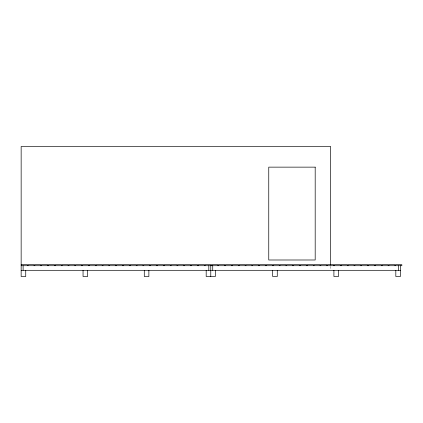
<?xml version="1.0" encoding="UTF-8"?>
<svg xmlns="http://www.w3.org/2000/svg" width="423" height="423" viewBox="0 0 423 423"><rect width="100%" height="100%" fill="white"/><g stroke="black" fill="none" stroke-linecap="round" stroke-linejoin="round"><path stroke-width="0.32" stroke-dasharray="2.12 1.59" d="M330.664 266.358L330.664 269.647"/><path stroke-width="0.63" d="M21.15 264.687L27.342 264.687L27.342 265.718M21.15 265.718L401.85 265.718L401.85 264.687L395.658 264.687L395.658 265.718M21.15 270.308L400.407 270.308M400.407 265.718L400.407 276.499L395.817 276.499L395.817 270.308M398.445 265.718L398.445 270.308M395.04 265.718L395.04 264.687L388.848 264.687L388.848 265.718M388.229 265.718L388.229 264.687L382.043 264.687L382.043 265.718M381.424 265.718L381.424 264.687L375.233 264.687L375.233 265.718M374.614 265.718L374.614 264.687L368.422 264.687L368.422 265.718M367.804 265.718L367.804 264.687L361.612 264.687L361.612 265.718M360.993 265.718L360.993 264.687L354.802 264.687L354.802 265.718M354.183 265.718L354.183 264.687L347.997 264.687L347.997 265.718M347.378 265.718L347.378 264.687L341.187 264.687L341.187 265.718M340.568 265.718L340.568 264.687L334.376 264.687L334.376 265.718M338.506 270.308L338.506 276.499L333.911 276.499L333.911 270.308M333.758 265.718L333.758 264.687L327.566 264.687L327.566 265.718M330.664 265.041L330.664 146.501L21.15 146.501L21.15 276.499L25.74 276.499L25.74 270.308M326.947 265.718L326.947 264.687L320.756 264.687L320.756 265.718M320.137 265.718L320.137 264.687L313.951 264.687L313.951 265.718M313.332 265.718L313.332 264.687L307.14 264.687L307.14 265.718M306.522 265.718L306.522 264.687L300.33 264.687L300.33 265.718M299.711 265.718L299.711 264.687L293.52 264.687L293.52 265.718M292.901 265.718L292.901 264.687L286.709 264.687L286.709 265.718M286.091 265.718L286.091 264.687L279.904 264.687L279.904 265.718M279.286 265.718L279.286 264.687L273.094 264.687L273.094 265.718M277.271 270.308L277.271 276.499L272.682 276.499L272.682 270.308M272.475 265.718L272.475 264.687L266.284 264.687L266.284 265.718M265.665 265.718L265.665 264.687L259.473 264.687L259.473 265.718M258.855 265.718L258.855 264.687L252.663 264.687L252.663 265.718M252.045 265.718L252.045 264.687L245.858 264.687L245.858 265.718M245.234 265.718L245.234 264.687L239.048 264.687L239.048 265.718M238.429 265.718L238.429 264.687L232.238 264.687L232.238 265.718M231.619 265.718L231.619 264.687L225.427 264.687L225.427 265.718M224.809 265.718L224.809 264.687L218.617 264.687L218.617 265.718M217.998 265.718L217.998 264.687L211.812 264.687L211.812 265.718M215.37 270.308L215.37 276.499L206.186 276.499L206.186 270.308M212.737 265.718L212.737 270.308M211.188 265.718L211.188 264.687L205.002 264.687L205.002 265.718M210.776 265.718L210.776 276.499M208.819 265.718L208.819 270.308M204.383 265.718L204.383 264.687L198.191 264.687L198.191 265.718M197.573 265.718L197.573 264.687L191.381 264.687L191.381 265.718M190.762 265.718L190.762 264.687L184.571 264.687L184.571 265.718M183.952 265.718L183.952 264.687L177.766 264.687L177.766 265.718M177.142 265.718L177.142 264.687L170.955 264.687L170.955 265.718M170.337 265.718L170.337 264.687L164.145 264.687L164.145 265.718M163.527 265.718L163.527 264.687L157.335 264.687L157.335 265.718M156.716 265.718L156.716 264.687L150.525 264.687L150.525 265.718M149.906 265.718L149.906 264.687L143.714 264.687L143.714 265.718M148.875 270.308L148.875 276.499L144.285 276.499L144.285 270.308M143.096 265.718L143.096 264.687L136.909 264.687L136.909 265.718M136.291 265.718L136.291 264.687L130.099 264.687L130.099 265.718M129.48 265.718L129.48 264.687L123.289 264.687L123.289 265.718M122.67 265.718L122.67 264.687L116.478 264.687L116.478 265.718M115.86 265.718L115.86 264.687L109.668 264.687L109.668 265.718M109.049 265.718L109.049 264.687L102.863 264.687L102.863 265.718M102.244 265.718L102.244 264.687L96.053 264.687L96.053 265.718M95.434 265.718L95.434 264.687L89.242 264.687L89.242 265.718M88.624 265.718L88.624 264.687L82.432 264.687L82.432 265.718M87.646 270.308L87.646 276.499L83.051 276.499L83.051 270.308M81.813 265.718L81.813 264.687L75.622 264.687L75.622 265.718M75.003 265.718L75.003 264.687L68.817 264.687L68.817 265.718M68.198 265.718L68.198 264.687L62.007 264.687L62.007 265.718M61.388 265.718L61.388 264.687L55.196 264.687L55.196 265.718M54.578 265.718L54.578 264.687L48.386 264.687L48.386 265.718M47.767 265.718L47.767 264.687L41.576 264.687L41.576 265.718M40.957 265.718L40.957 264.687L34.771 264.687L34.771 265.718M34.152 265.718L34.152 264.687L27.96 264.687L27.96 265.718M23.112 265.718L23.112 270.308M315.188 167.138L268.758 167.138L268.758 259.992L315.188 259.992L315.188 167.138"/></g></svg>
